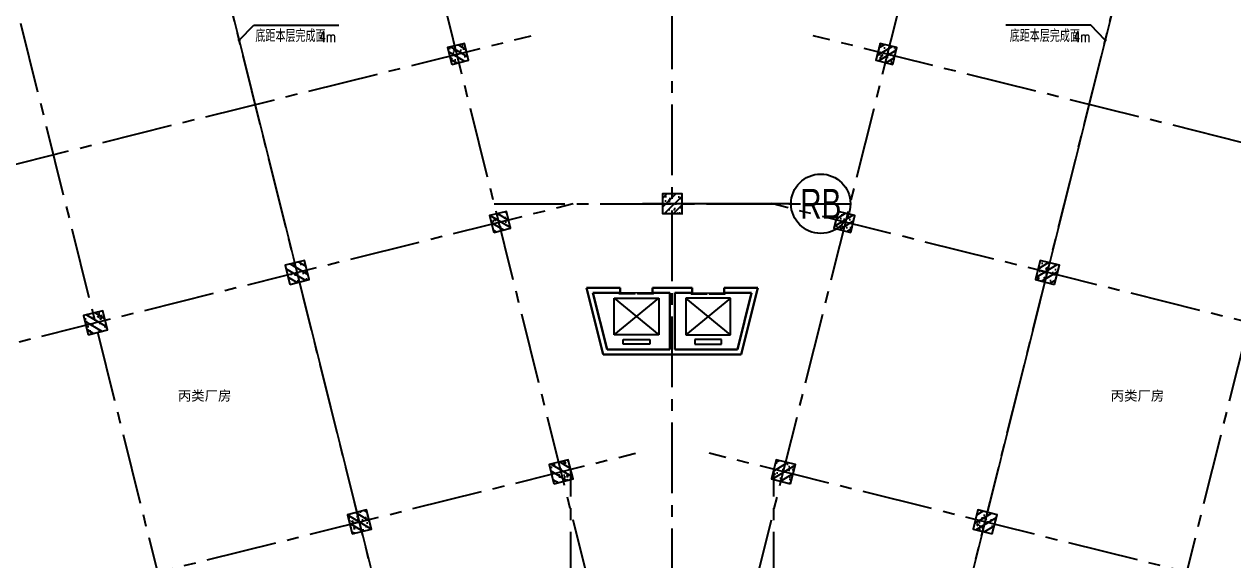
# Model space of a CAD drawing. Extents: x 138868 to 1251000, y -188972 to 132579.
# Drawn here: x 892110 to 940955, y 66777 to 88438 of the extents above; entities that cross this region are included whole.
import ezdxf
from ezdxf.enums import TextEntityAlignment as Align

# ---------------------------------------------------------------- set-up
doc = ezdxf.new("R2010")
doc.units = 0
doc.linetypes.add('CENTER2', pattern=[28.575000000000003, 19.05, -3.175, 3.175, -3.175])
doc.linetypes.add('DASHDOT', pattern=[1, 0.5, -0.25, 0, -0.25])
doc.layers.get('0').update_dxf_attribs({"color": 8})
doc.layers.get('Defpoints').update_dxf_attribs({"color": 8})
for name, color, linetype in [('#幕墙线-平面', 8, 'Continuous'), ('#标注', 8, 'Continuous'), ('#结构边线+内凹外凸边线', 8, 'Continuous'), ('#轴线', 8, 'CENTER2'), ('COLUMN', 8, 'Continuous'), ('DIM_LEAD', 8, 'Continuous'), ('EVTR', 8, 'Continuous'), ('建-填充', 8, 'Continuous')]:
    doc.layers.add(name, color=color, linetype=linetype)
for name, color, linetype, lineweight in [('A-WALL', 8, 'Continuous', 50), ('DOTE', 8, 'DASHDOT', 5), ('PUB_TEXT', 8, 'Continuous', 5), ('WALL', 8, 'Continuous', 30), ('WINDOW', 8, 'Continuous', 13)]:
    doc.layers.add(name, color=color, linetype=linetype, lineweight=lineweight)
doc.styles.add('_TCH_DIM', font='SIMPLEX', dxfattribs={"bigfont": 'GBCBIG'})
doc.styles.add('JHZX', font='jrs.shx', dxfattribs={"width": 0.6, "bigfont": 'jhz.shx'})
doc.styles.get("Standard").update_dxf_attribs({"font": 'arial.ttf'})
doc.dimstyles.new('JZBZ-300', dxfattribs={"dimscale": 300, "dimtxt": 3, "dimasz": 1.5, "dimexe": 1, "dimexo": 1, "dimgap": 0.5, "dimtad": 1, "dimdec": 0, "dimdsep": 46, "dimtxsty": 'JHZX', "dimblk1": 'ARCHTICK', "dimblk2": 'ARCHTICK', "dimsah": 1, "dimcen": 0, "dimclrd": 1, "dimclre": 1, "dimclrt": 2, "dimadec": 1, "dimazin": 2, "dimtfac": 1, "dimtdec": 0, "dimtix": 1, "dimtmove": 0, "dimatfit": 3, "dimfxl": 1, "dimtolj": 1, "dimlwd": -1, "dimlwe": -1, "dimarcsym": 1})

# ---------------------------------------------------------------- blocks, each defined once
blk = doc.blocks.new('_FZH')
at = {"layer": '建-填充', "ltscale": 300}
h = blk.add_hatch(dxfattribs=at)
h.set_pattern_fill('钢筋混凝土', color=256, scale=0.1249999999999999, angle=-90.00000000000001)
h.set_pattern_definition([(315, (-0.5000000000000284, 0.5), (0.2209708691207961, 0.2209708691207959), []), (320, (-0.5000000000000284, 0.5), (-0.07844016872824407, -0.8965752282509413), [0.09374999999999993, -1.031249999999999]), (265, (-0.5000000000000284, 0.5), (0.9402401671250143, 0.1734391670162496), [0.07499999999999994, -0.8249999999999994]), (10.45139999999998, (-0.5065366750000067, 0.4252853999999786), (0.8617994275761914, -0.7231367271425267), [0.07967523749999997, -0.8764276399999996]), (316.1842, (-0.2500000000000284, 0.5), (-0.2068987679112728, -1.334051310782055), [0.1406249999999999, -1.546874999999999]), (6.635599999999983, (-0.2672416337500465, 0.3888290687499705), (1.217647338625552, -1.168328381935879), [0.1195128599999999, -1.314641249999999]), (261.1841999999999, (-0.2500000000000284, 0.5), (1.217648251156655, -1.168327431417034), [0.1124999999999999, -1.237499999999999]), (291, (-0.3125000000000284, 0.375), (-0.5032736133316734, -0.7461338151480765), [0.09374999999999993, -1.031249999999999]), (236, (-0.3125000000000284, 0.375), (0.9064375563085658, -0.3041441649019772), [0.07499999999999994, -0.8249999999999994]), (341.4514, (-0.3544395075000182, 0.3128222087499921), (0.4031631208874401, -1.050278285726862), [0.07967523749999997, -0.8764276399999996]), (307.5, (-0.5000000000000284, 0.5), (0.4161173172891392, -0.01519981914661343), [0, -0.8149999999999995, 0, -0.8374999999999995, 0, -0.8281249999999994]), (277.5, (-0.5000000000000284, 0.5), (0.49301463985295, -0.3288369218026856), [0, -0.4774999999999997, 0, -0.7962499999999995, 0, -0.3156249999999998]), (237.5, (-0.5000000000000284, 0.7787500000000023), (-0.02819358966797485, -0.6672780452155109), [0, -0.3124999999999999, 0, -0.9749999999999995, 0, -1.293749999999999]), (227.5, (-0.5000000000000284, 0.9037500000000023), (0.1251312279153969, -0.7289827116779823), [0, -0.4062499999999997, 0, -0.6474999999999995, 0, -0.9187499999999994])])
h.paths.add_polyline_path([(-0.5000000000000284, 0.5), (-0.5000000000000284, -0.5), (0.4999999999999716, -0.5), (0.4999999999999716, 0.5)])
at = {"layer": '#结构边线+内凹外凸边线'}
blk.add_lwpolyline([(-0.5000000000000284, -0.5), (0.4999999999999716, -0.5), (0.4999999999999716, 0.5), (-0.5000000000000284, 0.5)], close=True, dxfattribs=at)
blk = doc.blocks.new('$DORLIB2D$00000127')
for points in [[(-0.5333333333328483, 0.7948983154366971), (-0.5333333333328483, 0.690405644187237)], [(-0.03333333333284827, 0.7948983154366971), (-0.5333333333328483, 0.7948983154366971)], [(-0.03333333333284827, 0.7948983154366971), (-0.03333333333284827, 0.690405644187237)], [(0.5333333333328483, 0.7948983154366971), (0.03333333333284827, 0.7948983154366971)], [(0.03333333333284827, 0.7948983154366971), (0.03333333333284827, 0.690405644187237)], [(0.5333333333328483, 0.7948983154366971), (0.5333333333328483, 0.690405644187237)], [(-0.03333333333284827, 0.690405644187237), (-0.5333333333328483, 0.690405644187237)], [(0.5, 0.4999999999999858), (-0.5, 0.4999999999999858)], [(0.5333333333328483, 0.690405644187237), (0.03333333333284827, 0.690405644187237)]]:
    blk.add_lwpolyline(points)
blk = doc.blocks.new('*U3167')
blk.add_line((20, 4.898587196589413e-16), (0, 0))
blk.add_circle((24, 0), 4)
at = {"style": 'JHZX', "width": 0.75}
blk.add_attdef('AXES', text='', height=4, dxfattribs=at).set_placement((23.99999999999997, 0), align=Align.MIDDLE_CENTER)
blk = doc.blocks.new('_ARCHTICK')
at = {"color": 0, "linetype": 'ByBlock', "const_width": 0.15}
blk.add_lwpolyline([(-0.5, -0.5), (0.5, 0.5)], dxfattribs=at)
blk = doc.blocks.new('*D3321')
at = {"layer": '#标注', "ltscale": 300, "transparency": 16777216}
for p, q in [((856190.8966844945, 99692.36909648811), (854993.744198457, 101943.8854600338)), ((1008530.367629015, 79636.49725693116), (1010269.463448736, 81501.44919732175))]:
    blk.add_line(p, q, dxfattribs=at)
blk.add_arc((918301.9844985469, -17121.59754685307), 134550.0001244242, 46.99999999366509, 117.9999999999995, dxfattribs=at)
at = {"layer": 'Defpoints', "color": 0, "ltscale": 300, "transparency": 16777216}
for p in [(962846.5674255192, 109840.9271025278), (856331.73815333, 99427.48481863044), (1008325.768120972, 79417.09114646802), (918301.9844985469, -17121.59754685307)]:
    blk.add_point(p, dxfattribs=at)
at = {"layer": '#标注', "ltscale": 300, "transparency": 16777216, "xscale": 450, "yscale": 450, "zscale": 450}
for p, rotation in [((855134.5856672928, 101679.0011821761), 207.9999999999995), ((1010064.863940693, 81282.04308685866), 316.9999999936651)]:
    blk.add_blockref('_ARCHTICK', p, dxfattribs=dict(at, rotation=rotation))
at = {"layer": '#标注', "ltscale": 300, "transparency": 16777216, "insert": (935942.5994007356, 116872.1755902018), "char_height": 900, "attachment_point": 5, "rotation": 352.4999999968323, "style": 'JHZX'}
blk.add_mtext('\\A1;71°', dxfattribs=at)
blk = doc.blocks.new('*D3322')
at = {"layer": '#标注', "ltscale": 300, "transparency": 16777216}
for p, q in [((983851.1665590641, 97798.35182484554), (984520.0357641303, 98971.00437009812)), ((1008530.367629015, 79636.49725693121), (1009451.065416566, 80623.82475547062))]:
    blk.add_line(p, q, dxfattribs=at)
blk.add_arc((918301.984498547, -17121.59754685324), 133350.0001244263, 46.9999999936651, 60.29999991711377, dxfattribs=at)
at = {"layer": 'Defpoints', "color": 0, "ltscale": 300, "transparency": 16777216}
for p in [(983702.5289581575, 97537.76237072912), (1001435.684510989, 87142.54036943044), (1008325.768120972, 79417.09114646813), (918301.984498547, -17121.59754685324)]:
    blk.add_point(p, dxfattribs=at)
at = {"layer": '#标注', "ltscale": 300, "transparency": 16777216, "xscale": 450, "yscale": 450, "zscale": 450}
for p, rotation in [((984371.3981632235, 98710.41491598164), 150.2999999171138), ((1009246.465908523, 80404.41864500754), 316.9999999936651)]:
    blk.add_blockref('_ARCHTICK', p, dxfattribs=dict(at, rotation=rotation))
at = {"layer": '#标注', "ltscale": 300, "transparency": 16777216, "insert": (997696.3274677793, 90763.25235255435), "char_height": 900, "attachment_point": 5, "rotation": 323.6499999553894, "style": 'JHZX'}
blk.add_mtext('\\A1;13.3°', dxfattribs=at)
blk = doc.blocks.new('*D3323')
at = {"layer": '#标注', "ltscale": 300, "transparency": 16777216}
for p, q in [((950308.2513160052, 111248.5271582598), (950634.8458755462, 112558.4263906632)), ((983851.1665590642, 97798.35182484554), (984520.0357641302, 98971.00437009783))]:
    blk.add_line(p, q, dxfattribs=at)
blk.add_arc((918301.984498547, -17121.59754685313), 133350.0001244259, 60.29999991711373, 75.99999999999903, dxfattribs=at)
at = {"layer": 'Defpoints', "color": 0, "ltscale": 300, "transparency": 16777216}
for p in [(950235.6747473254, 110957.4384403771), (973530.7245299395, 104253.8893017246), (983702.5289581575, 97537.76237072906), (918301.984498547, -17121.59754685313)]:
    blk.add_point(p, dxfattribs=at)
at = {"layer": '#标注', "ltscale": 300, "transparency": 16777216, "xscale": 450, "yscale": 450, "zscale": 450}
for p, rotation in [((950562.2693068662, 112267.3376727804), 165.999999999999), ((984371.3981632236, 98710.41491598135), 330.2999999171137)]:
    blk.add_blockref('_ARCHTICK', p, dxfattribs=dict(at, rotation=rotation))
at = {"layer": '#标注', "ltscale": 300, "transparency": 16777216, "insert": (968155.2211414808, 107205.6212330961), "char_height": 900, "attachment_point": 5, "rotation": 338.14999995855635, "style": 'JHZX'}
blk.add_mtext('\\A1;15.7°', dxfattribs=at)
blk = doc.blocks.new('*D3324')
at = {"layer": '#标注', "ltscale": 300, "transparency": 16777216}
for p, q in [((918301.9844985479, 115178.402575583), (918301.9844985479, 116528.4025775726)), ((950308.251316005, 111248.5271582598), (950634.845875546, 112558.426390663))]:
    blk.add_line(p, q, dxfattribs=at)
blk.add_arc((918301.9844985468, -17121.59754685307), 133350.0001244257, 75.999999999999, 89.99999999999955, dxfattribs=at)
at = {"layer": 'Defpoints', "color": 0, "ltscale": 300, "transparency": 16777216}
for p in [(918301.9844985479, 114878.402575583), (939928.4105648552, 114463.0528831376), (950235.6747473251, 110957.4384403771), (918301.9844985468, -17121.59754685307)]:
    blk.add_point(p, dxfattribs=at)
at = {"layer": '#标注', "ltscale": 300, "transparency": 16777216, "xscale": 450, "yscale": 450, "zscale": 450}
for p, rotation in [((918301.9844985479, 116228.4025775727), 179.9999999999995), ((950562.2693068661, 112267.3376727802), 345.999999999999)]:
    blk.add_blockref('_ARCHTICK', p, dxfattribs=dict(at, rotation=rotation))
at = {"layer": '#标注', "ltscale": 300, "transparency": 16777216, "insert": (934626.3830628317, 115829.9595890001), "char_height": 900, "attachment_point": 5, "rotation": 352.9999999999993, "style": 'JHZX'}
blk.add_mtext('\\A1;14°', dxfattribs=at)
blk = doc.blocks.new('*D3314')
at = {"layer": '#标注', "ltscale": 300, "transparency": 16777216}
for p, q in [((918301.9844985477, 115178.4025755829), (918301.9844985477, 116528.4025775725)), ((886295.7176810894, 111248.52715826), (885969.1231215484, 112558.4263906631))]:
    blk.add_line(p, q, dxfattribs=at)
blk.add_arc((918301.9844985468, -17121.59754685317), 133350.0001244257, 89.9999999999996, 104.0000000000007, dxfattribs=at)
at = {"layer": 'Defpoints', "color": 0, "ltscale": 300, "transparency": 16777216}
for p in [(907452.805221465, 115786.3323978949), (918301.9844985477, 114878.4025755829), (886368.2942497693, 110957.4384403772), (918301.9844985468, -17121.59754685317)]:
    blk.add_point(p, dxfattribs=at)
at = {"layer": '#标注', "ltscale": 300, "transparency": 16777216, "xscale": 450, "yscale": 450, "zscale": 450}
for p, rotation in [((918301.9844985477, 116228.4025775725), 359.9999999999996), ((886041.6996902283, 112267.3376727803), 194.0000000000007)]:
    blk.add_blockref('_ARCHTICK', p, dxfattribs=dict(at, rotation=rotation))
at = {"layer": '#标注', "ltscale": 300, "transparency": 16777216, "insert": (901977.5859342634, 115829.9595890001), "char_height": 900, "attachment_point": 5, "rotation": 7.000000000000215, "style": 'JHZX'}
blk.add_mtext('\\A1;14°', dxfattribs=at)
blk = doc.blocks.new('*D3315')
at = {"layer": '#标注', "ltscale": 300, "transparency": 16777216}
for p, q in [((886295.7176810895, 111248.52715826), (885969.1231215484, 112558.4263906635)), ((856190.8966844945, 99692.36909648805), (855557.1100737993, 100884.3483486047))]:
    blk.add_line(p, q, dxfattribs=at)
blk.add_arc((918301.9844985472, -17121.59754685307), 133350.000124426, 104.0000000000008, 117.9999999999996, dxfattribs=at)
at = {"layer": 'Defpoints', "color": 0, "ltscale": 300, "transparency": 16777216}
for p in [(886368.2942497693, 110957.4384403773), (875621.7338599301, 109213.7448503133), (856331.7381533302, 99427.48481863039), (918301.9844985472, -17121.59754685307)]:
    blk.add_point(p, dxfattribs=at)
at = {"layer": '#标注', "ltscale": 300, "transparency": 16777216, "xscale": 450, "yscale": 450, "zscale": 450}
for p, rotation in [((886041.6996902283, 112267.3376727807), 14.00000000000074), ((855697.951542635, 100619.464070747), 207.9999999999996)]:
    blk.add_blockref('_ARCHTICK', p, dxfattribs=dict(at, rotation=rotation))
at = {"layer": '#标注', "ltscale": 300, "transparency": 16777216, "insert": (870298.5976123635, 107931.5006986087), "char_height": 900, "attachment_point": 5, "rotation": 21.00000000000008, "style": 'JHZX'}
blk.add_mtext('\\A1;14°', dxfattribs=at)

msp = doc.modelspace()

# ---------------------------------------------------------------- linework, layer by layer
at = {"layer": '#幕墙线-平面', "ltscale": 500}
msp.add_lwpolyline([(998285.7021367988, 80237.03399766423, 0.2860734634963688), (866144.3737756913, 97576.69969902467, 0.4324632496480859), (862392.3873621444, 86538.52766009257), (877125.2731387713, 58829.99946906487, 0.3897332674103929), (887336.5475836261, 55231.04394336417, -0.2739152575343032), (966866.7564053421, 44807.51845885115, 0.3893999561442285), (977654.2845651237, 45646.6890394357), (999058.200471947, 68599.57872991194, 0.4327152502695922)], format="xyb", close=True, dxfattribs=at)
at = {"layer": '#幕墙线-平面'}
msp.add_lwpolyline([(998095.2647136045, 80005.22893333831, 0.2860734634963688), (866268.5585628813, 97303.60971636232, 0.432463249648085), (862657.2716399438, 86679.36912903795), (877390.1574166291, 58970.84093790059, 0.3897332674103919), (887218.5090697727, 55506.8462443829, -0.2739152575343032), (967051.8826010546, 45043.58686347376, 0.3893999561442295), (977434.8784545485, 45851.28854735848), (998838.7943614612, 68804.17823793064, 0.4327152502695888), (998095.264720533, 80005.2289276463)], format="xyb", dxfattribs=at)
at = {"layer": '#轴线', "ltscale": 150}
for p, q in [((918301.9845453799, 52322.3028046742), (918301.9845453801, 114878.4027281875)), ((916023.3511998123, 61461.40198159689), (904120.7939324859, 109199.9517297031)), ((920580.617890948, 61461.40198159701), (932483.1751582739, 109199.9517297034)), ((907872.8670990933, 59429.25805855967), (895970.3098317676, 107167.807806666)), ((928731.1019916665, 59429.25805855973), (940633.659258992, 107167.8078066662)), ((902001.0163439424, 48258.01495860034), (887819.8257310484, 105135.6638836286)), ((934602.9527468174, 48258.01495860034), (948784.1433597114, 105135.6638836287)), ((862022.4301144644, 75360.2518455938), (912604.7239582958, 87971.83414890448)), ((974581.5389762954, 75360.2518455938), (923999.245132464, 87971.83414890448)), ((863715.883383662, 68568.18176166201), (914298.1772274938, 81179.76406497252)), ((911107.3508789174, 81178.40233789524), (925496.6182118424, 81178.40233789524)), ((972888.0857070978, 68568.18176166201), (922305.7918632659, 81179.76406497252)), ((866231.8710435815, 58477.10642612516), (916814.1648874423, 71088.68872944138)), ((970372.0980471782, 58477.10642612516), (919789.8042033175, 71088.68872944138)), ((914201.9845453799, 52193.59565206576), (914201.9845453799, 70437.39902168879)), ((922401.9845453794, 52193.59565206559), (922401.9845453803, 70437.39902168862))]:
    msp.add_line(p, q, dxfattribs=at)
msp.add_arc((918301.9845202272, -17121.59760284243), 124899.9999998406, 45.62366798156813, 118.9562780656252, dxfattribs=at)
at = {"layer": 'A-WALL', "const_width": 75}
for points in [[(907147.1014024499, 62340.14527687139), (896401.6047300983, 105437.9784517104)], [(929456.8676883103, 62340.14527687139), (940202.364360662, 105437.9784517104)]]:
    msp.add_lwpolyline(points, dxfattribs=at)
at = {"layer": 'DIM_LEAD'}
for p, q in [((900801.3546705397, 87791.54527826264), (901386.8789524822, 88397.46140522696)), ((901386.8789524822, 88397.46140522696), (904822.6251605123, 88397.46140522696)), ((935217.090138278, 88397.46140522696), (931781.3439302479, 88397.46140522696)), ((935802.6144202205, 87791.54527826264), (935217.090138278, 88397.46140522696))]:
    msp.add_line(p, q, dxfattribs=at)
at = {"layer": 'DIM_LEAD', "const_width": 60}
for points in [[(900780.5075903537, 87769.97216426133, 1), (900822.2017507257, 87813.11839226395, 1)], [(935823.4615004065, 87769.97216426133, 1), (935781.7673400345, 87813.11839226395, 1)]]:
    msp.add_lwpolyline(points, format="xyb", close=True, dxfattribs=at)
at = {"layer": 'DOTE'}
msp.add_arc((918301.9845455997, -17121.59765952924), 124899.9999994387, 46.00000001977925, 121.0000000005282, dxfattribs=at)
at = {"layer": 'EVTR'}
for p, q in [((915951.9817972833, 75873.39920393453), (915951.9817972828, 77353.39920396084)), ((915951.9817972828, 77353.39920396084), (917751.981797281, 77353.39920396107)), ((915951.9817972833, 75873.39920393453), (917751.981797281, 77353.39920396107)), ((915951.9817972828, 77353.39920396084), (917751.9817972814, 75873.39920393465)), ((917751.981797281, 77353.39920396107), (917751.9817972814, 75873.39920393465)), ((920651.9817972651, 77353.39920396084), (918851.981797267, 77353.39920396107)), ((918851.981797267, 77353.39920396107), (918851.9817972665, 75873.39920393465)), ((920651.9817972647, 75873.39920393453), (918851.981797267, 77353.39920396107)), ((920651.9817972651, 77353.39920396084), (918851.9817972665, 75873.39920393465)), ((920651.9817972647, 75873.39920393453), (920651.9817972651, 77353.39920396084)), ((917751.9817972814, 75873.39920393465), (915951.9817972833, 75873.39920393453)), ((918851.9817972665, 75873.39920393465), (920651.9817972647, 75873.39920393453)), ((916311.9817972828, 75503.39920396096), (916311.9817972828, 75688.39920396096)), ((916311.9817972828, 75688.39920396096), (917391.9817972817, 75688.39920396107)), ((917391.9817972817, 75503.39920396107), (916311.9817972828, 75503.39920396096)), ((917391.9817972817, 75688.39920396107), (917391.9817972817, 75503.39920396107)), ((920291.9817972651, 75688.39920396096), (919211.9817972663, 75688.39920396107)), ((919211.9817972663, 75688.39920396107), (919211.9817972663, 75503.39920396107)), ((919211.9817972663, 75503.39920396107), (920291.9817972651, 75503.39920396096)), ((920291.9817972651, 75503.39920396096), (920291.9817972651, 75688.39920396096))]:
    msp.add_line(p, q, dxfattribs=at)
at = {"layer": 'WALL'}
for p, q in [((916201.9817972493, 77778.39920395485), (914840.7815683135, 77778.39920394355)), ((915513.9671759834, 75078.39920396864), (914840.7815683135, 77778.39920394355)), ((916201.9817972495, 77578.39920394041), (916201.9817972493, 77778.39920395485)), ((918301.981797274, 77778.39920394908), (917501.9817972495, 77778.39920395694)), ((917501.9817972495, 77778.39920395694), (917501.9817972493, 77578.39920394024)), ((919101.9817972493, 77778.39920395205), (918301.981797274, 77778.39920394908)), ((919101.9817972495, 77578.39920395473), (919101.9817972493, 77778.39920395205)), ((921763.1822382607, 77778.39920394198), (920401.9817972493, 77778.39920394943)), ((920401.9817972493, 77778.39920394943), (920401.9817972493, 77578.39920395456)), ((921089.9966305846, 75078.39920394658), (921763.1822382607, 77778.39920394198)), ((915096.7698947359, 77578.39920394815), (916201.9817972495, 77578.39920394041)), ((915670.2243012756, 75278.39920394606), (915096.7698947359, 77578.39920394815)), ((917501.9817972493, 77578.39920394024), (918201.9817972844, 77578.3992039478)), ((918201.9817972844, 77578.3992039478), (918201.9817972842, 75278.39920394571)), ((918401.9817972844, 77578.39920396055), (918401.9817972842, 75278.39920394693)), ((918401.9817972844, 77578.39920396055), (919101.9817972495, 77578.39920395473)), ((920401.9817972493, 77578.39920395456), (921507.193911819, 77578.39920396014)), ((920933.7395052756, 75278.39920394658), (921507.193911819, 77578.39920396014)), ((918201.9817972842, 75278.39920394571), (915670.2243012756, 75278.39920394606)), ((920933.7395052756, 75278.39920394658), (918401.9817972842, 75278.39920394693)), ((918301.981797274, 75078.39920394908), (915513.9671759834, 75078.39920396864)), ((921089.9966305846, 75078.39920394658), (918301.981797274, 75078.39920394908))]:
    msp.add_line(p, q, dxfattribs=at)

# ---------------------------------------------------------------- block references
at = {"layer": '#标注', "xscale": 300, "yscale": 300}
msp.add_blockref('*U3167', (917101.9845453801, 81178.40233790735), dxfattribs=at).add_auto_attribs({'AXES': 'RB'})
at = {"layer": 'COLUMN'}
for p, xscale, yscale, zscale, rotation in [((909648.83970243, 87234.84943075333), 699.9999999998191, 699.9999999998191, 699.9999999998191, 14.00000000000213), ((926955.1293883668, 87234.84943074419), 700.0000000000591, 700.0000000000591, 700.0000000000591, 75.99999999999785), ((918301.9845198465, 81178.40233789524), 800.0000000000005, 800.0000000000005, 800.0000000000005, 90), ((911342.2929716266, 80442.77934682101), 699.9999999998191, 699.9999999998191, 699.9999999998191, 14.00000000000213), ((925261.6761191702, 80442.77934681193), 700.0000000000591, 700.0000000000591, 700.0000000000591, 75.99999999999785), ((903143.2940845932, 78398.53932900389), 799.9999999996904, 799.9999999996904, 799.9999999996904, 13.99999999999231), ((933460.6750061666, 78398.53932900389), 800.0000000001002, 800.0000000001002, 800.0000000001002, 76.00000000002791), ((894992.8099838761, 76366.39540596644), 799.999999999705, 799.999999999705, 799.999999999705, 13.99999999999635), ((913809.765845232, 70339.60791650345), 800.0000000000724, 800.0000000000724, 800.0000000000724, 13.99999999996401), ((922794.2032455278, 70339.60791650345), 799.99999999993, 799.99999999993, 799.99999999993, 75.99999999993894), ((905659.2817445132, 68307.46399346623), 799.9999999992104, 799.9999999992104, 799.9999999992104, 13.99999999999229), ((930944.6873462466, 68307.46399346623), 800.000000000269, 800.000000000269, 800.000000000269, 75.99999999999655)]:
    msp.add_blockref('_FZH', p, dxfattribs=dict(at, xscale=xscale, yscale=yscale, zscale=zscale, rotation=rotation))
at = {"layer": 'WINDOW', "yscale": 200}
for p, xscale, zscale, rotation in [((916851.9817972821, 77678.39920394926), -1300, -1300, 180), ((919751.9817972656, 77678.39920394891), 1300, 1300, 179.999999999993)]:
    msp.add_blockref('$DORLIB2D$00000127', p, dxfattribs=dict(at, xscale=xscale, zscale=zscale, rotation=rotation))

# ---------------------------------------------------------------- texts
at = {"layer": 'PUB_TEXT', "style": '_TCH_DIM'}
for p in [(901454.8060115762, 87714.96140522696), (931938.8439302479, 87714.96140522696)]:
    msp.add_text('底距本层完成面', height=506.3829787234042, dxfattribs=at).set_placement(p)
at = {"layer": 'PUB_TEXT', "style": '_TCH_DIM', "width": 0.7058823529411765}
for p in [(904035.1251605123, 87714.96140522696), (934519.163079184, 87714.96140522696)]:
    msp.add_text('4m', height=446.25, dxfattribs=at).set_placement(p)
at = {"layer": 'PUB_TEXT'}
msp.add_text('丙类厂房', height=396.5189873417721, rotation=359.9999999999902, dxfattribs=at).set_placement((898321.8847121219, 73215.11125369678))
msp.add_text('丙类厂房', height=396.5189873417721, dxfattribs=at).set_placement((936020.3754242125, 73215.11125369329))

# ---------------------------------------------------------------- dimensions: what is measured, and where the dimension line sits
at = {"layer": '#标注', "ltscale": 300}
for base, center, p1, p2, picture, middle in [((962846.5674255192, 109840.9271025278), (918301.9844985469, -17121.59754685307), (1008325.768120972, 79417.09114646801), (856331.73815333, 99427.48481863044), '*D3321', (935942.5994007356, 116872.1755902018)), ((907452.805221465, 115786.3323978949), (918301.9844985469, -17121.59754685318), (918301.9844985479, 114878.402575583), (886368.2942497693, 110957.4384403772), '*D3314', (901977.5859342633, 115829.9595890001)), ((939928.4105648552, 114463.0528831376), (918301.9844985469, -17121.59754685307), (950235.6747473252, 110957.4384403771), (918301.9844985479, 114878.402575583), '*D3324', (934626.3830628317, 115829.9595890001)), ((875621.7338599301, 109213.7448503133), (918301.9844985469, -17121.59754685307), (886368.2942497693, 110957.4384403772), (856331.73815333, 99427.48481863039), '*D3315', (870298.5976123636, 107931.5006986088)), ((973530.7245299395, 104253.8893017246), (918301.9844985469, -17121.59754685307), (983702.5289581574, 97537.76237072906), (950235.6747473252, 110957.4384403771), '*D3323', (968155.2211414808, 107205.6212330961)), ((1001435.684510989, 87142.54036943044), (918301.9844985469, -17121.59754685318), (1008325.768120972, 79417.09114646801), (983702.5289581574, 97537.76237072906), '*D3322', (997696.3274677792, 90763.25235255435))]:
    dim = msp.add_angular_dim_3p(base=base, center=center, p1=p1, p2=p2, dimstyle='JZBZ-300', override={"dimclrd": 256, "dimclre": 256, "dimclrt": 256}, dxfattribs=at)
    dim.commit()
    dim.dimension.update_dxf_attribs({"geometry": picture, "text_midpoint": middle})

doc.saveas('drawing.dxf')
